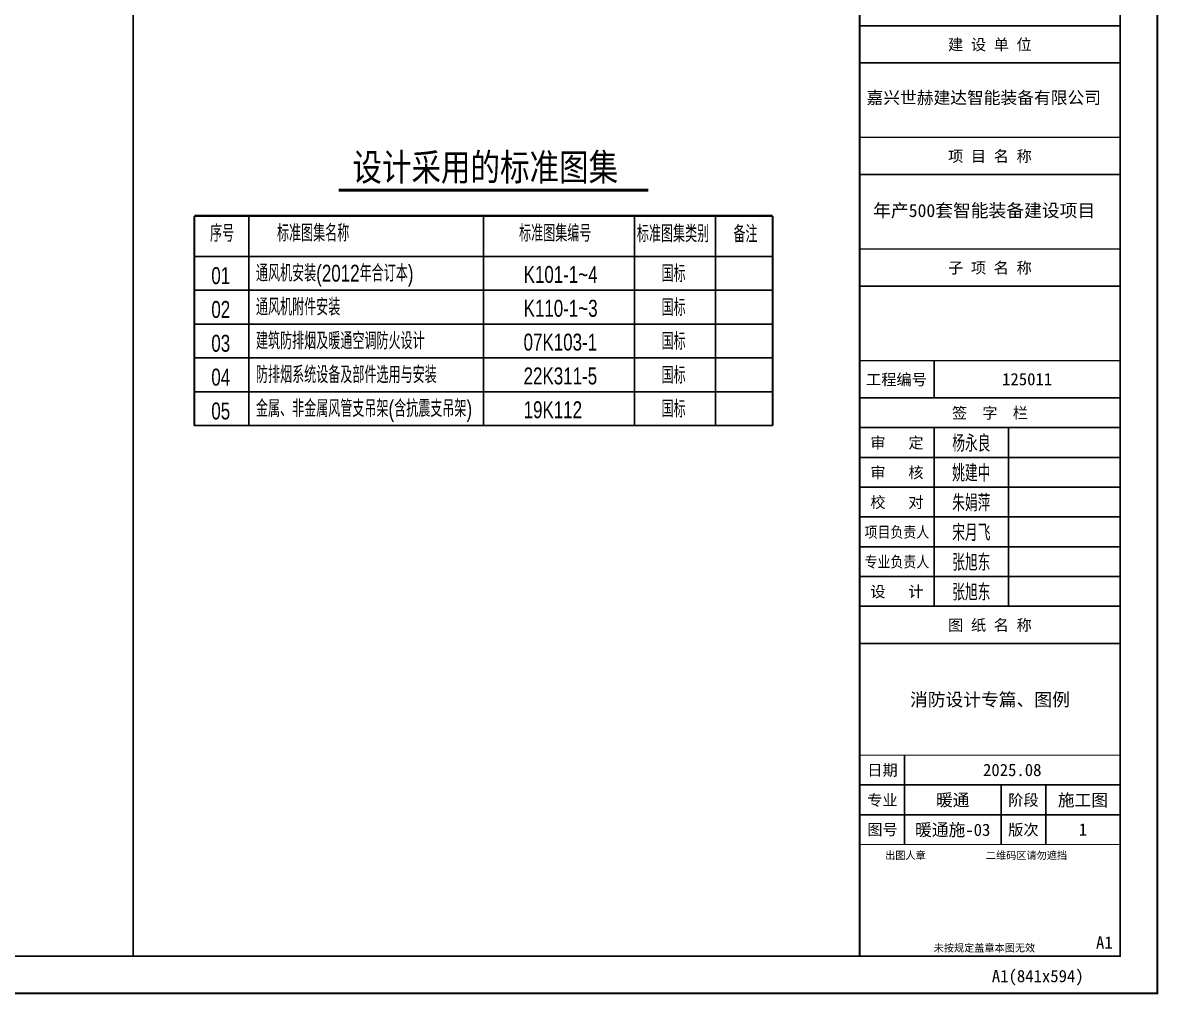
# Model space of a CAD drawing. Extents: x -976302 to -776254, y 5665 to 231437.
# Drawn here: x -809826 to -776254, y 5665 to 34381 of the extents above; entities that cross this region are included whole.
import ezdxf
from ezdxf.enums import TextEntityAlignment as Align

# ---------------------------------------------------------------- set-up
doc = ezdxf.new("R2010")
doc.units = 0
doc.header["$LTSCALE"] = 1000
doc.header["$MEASUREMENT"] = 0
for name, color, linetype in [('0-cxFrame', 155, 'Continuous'), ('qianming', 155, 'Continuous'), ('暖通', 7, 'Continuous')]:
    doc.layers.add(name, color=color, linetype=linetype)
doc.layers.add('0-cxText', color=131, linetype='Continuous', lineweight=25)
doc.styles.add('-黑体', font='simhei.ttf', dxfattribs={"width": 0.8})
doc.styles.add('BZHZ', font='bzxw', dxfattribs={"width": 0.8, "bigfont": 'bzhz'})
doc.styles.add('cx_biaoti', font='')
doc.styles.add('cx_tuming', font='simhei.ttf')
doc.styles.add('cx_tuqian1', font='')
doc.styles.add('文字仿宋', font='fsdb_e.shx', dxfattribs={"width": 0.7, "bigfont": 'fsdb.shx'})
doc.styles.add('黑体', font='simhei.ttf', dxfattribs={"height": 12})
doc.styles.get('cx_biaoti').set_extended_font_data('SimSun')
doc.styles.get('cx_tuqian1').set_extended_font_data('SimSun')

# ---------------------------------------------------------------- blocks, each defined once
blk = doc.blocks.new('zjcx_lan_qianzi(Dragon)')
for p, q in [((-7000, 4800), (0, 4800)), ((-5000, 4800), (-5000, 0)), ((-3000, 4800), (-3000, 0)), ((-7000, 4000), (0, 4000)), ((-7000, 3200), (0, 3200)), ((-7000, 2400), (0, 2400)), ((-7000, 1600), (0, 1600)), ((-7000, 800), (0, 800))]:
    blk.add_line(p, q)
at = {"const_width": 30}
blk.add_lwpolyline([(-7000, 5600), (0, 5600)], dxfattribs=at)
blk.add_lwpolyline([(-7000, 5600), (0, 5600), (0, 0), (-7000, 0)], close=True, dxfattribs=at)
at = {"style": 'cx_biaoti'}
for s, p in [('签  字  栏', (-3500, 5200)), ('审   定', (-6000, 4400)), ('审   核', (-6000, 3600)), ('校   对', (-6000, 2800)), ('设   计', (-6000, 400))]:
    blk.add_text(s, height=300, dxfattribs=at).set_placement(p, align=Align.MIDDLE)
at = {"style": 'cx_biaoti', "width": 0.85}
for s, p in [('项目负责人', (-6000, 2000)), ('专业负责人', (-6000, 1200))]:
    blk.add_text(s, height=300, dxfattribs=at).set_placement(p, align=Align.MIDDLE)
blk = doc.blocks.new('T-签字(Dragon)')
at = {"layer": '0-cxFrame'}
blk.add_blockref('zjcx_lan_qianzi(Dragon)', (0, 0), dxfattribs=at)
at = {"layer": 'qianming', "style": 'BZHZ', "width": 0.8}
for s, p in [('杨永良', (-4000, 4400)), ('姚建中', (-4000, 3600)), ('朱娟萍', (-4000, 2800)), ('宋月飞', (-4000, 2000)), ('张旭东', (-4000, 1200)), ('张旭东', (-4000, 400))]:
    blk.add_text(s, height=450, dxfattribs=at).set_placement(p, align=Align.MIDDLE)
blk = doc.blocks.new('zjcx_lan_tuming(Dragon)')
for p, q in [((-7000, 8400), (0, 8400)), ((-5800, 3000), (-5800, 5400)), ((-7000, 4600), (0, 4600)), ((-3200, 3000), (-3200, 4600)), ((-2000, 3000), (-2000, 4600)), ((-7000, 3800), (0, 3800))]:
    blk.add_line(p, q)
at = {"const_width": 30}
for points in [[(-7000, 9400), (0, 9400)], [(-7000, 5400), (0, 5400)], [(-7000, 3000), (0, 3000)], [(-7000, 0), (0, 0)]]:
    blk.add_lwpolyline(points, dxfattribs=at)
blk.add_lwpolyline([(-7000, 9400), (0, 9400), (0, 0), (-7000, 0)], close=True)
at = {"style": 'cx_biaoti'}
for s, p in [('图 纸 名 称', (-3500, 8900)), ('日期', (-6388, 5000)), ('专业', (-6388, 4200)), ('阶段', (-2600, 4200)), ('图号', (-6388, 3400)), ('版次', (-2600, 3400))]:
    blk.add_text(s, height=300, dxfattribs=at).set_placement(p, align=Align.MIDDLE)
for s, p in [('出图人章', (-6316, 2607)), ('二维码区请勿遮挡', (-3609, 2607)), ('未按规定盖章本图无效', (-5013, 120))]:
    blk.add_text(s, height=200, dxfattribs=at).set_placement(p)
blk = doc.blocks.new('T-图签(Dragon)')
blk.add_blockref('zjcx_lan_tuming(Dragon)', (0, 0))
at = {"color": 3, "style": 'cx_biaoti'}
for s, p in [('2025.08', (-2900, 5000)), ('暖通', (-4500, 4200)), ('施工图', (-1000, 4200))]:
    blk.add_text(s, height=330, dxfattribs=at).set_placement(p, align=Align.MIDDLE)
blk = doc.blocks.new('zjcx_lan_xiangmu(Dragon)')
for p, q in [((-7000, 9000), (0, 9000)), ((-7000, 6000), (0, 6000)), ((-7000, 3000), (0, 3000)), ((-5000, 1000), (-5000, 0))]:
    blk.add_line(p, q)
at = {"const_width": 30}
for points in [[(-7000, 10000), (0, 10000)], [(-7000, 7000), (0, 7000)], [(-7000, 7000), (0, 7000)], [(-7000, 4000), (0, 4000)], [(-7000, 4000), (0, 4000)], [(-7000, 1000), (0, 1000)], [(-7000, 0), (0, 0)]]:
    blk.add_lwpolyline(points, dxfattribs=at)
blk.add_lwpolyline([(-7000, 10000), (0, 10000), (0, 0), (-7000, 0)], close=True)
at = {"style": 'cx_biaoti'}
for s, p in [('建 设 单 位', (-3500, 9500)), ('项 目 名 称', (-3500, 6500)), ('子 项 名 称', (-3500, 3500)), ('工程编号', (-6013, 500))]:
    blk.add_text(s, height=300, dxfattribs=at).set_placement(p, align=Align.MIDDLE)
blk = doc.blocks.new('T-项目(Dragon)')
blk.add_blockref('zjcx_lan_xiangmu(Dragon)', (0, 0))
at = {"color": 3, "style": 'cx_tuming'}
for s, height, p in [('嘉兴世赫建达智能装备有限公司', 330, (-6816, 7901)), ('年产500套智能装备建设项目 ', 350, (-6638, 4859))]:
    blk.add_text(s, height=height, dxfattribs=at).set_placement(p)
blk = doc.blocks.new('zjcx_T1(Dragon)')
at = {"layer": '0-cxFrame', "const_width": 50}
blk.add_lwpolyline([(-7000, 0), (0, 0), (0, 57400), (-7000, 57400)], close=True, dxfattribs=at)
at = {"layer": '0-cxFrame'}
for name, p in [('T-项目(Dragon)', (0, 15000)), ('T-签字(Dragon)', (0, 9400)), ('T-图签(Dragon)', (0, 0))]:
    blk.add_blockref(name, p, dxfattribs=at)
blk = doc.blocks.new('TK22.A1 L(Dragon)')
at = {"layer": '0-cxFrame', "color": 7, "const_width": 0.5}
blk.add_lwpolyline([(0, 0), (-841, 0), (-841, 594), (0, 594)], close=True, dxfattribs=at)
at = {"layer": '0-cxFrame', "const_width": 0.5}
for points in [[(-80, 10), (-821, 10), (-821, 584), (-80, 584)], [(-10, 10), (-80, 10), (-80, 584), (-10, 584)]]:
    blk.add_lwpolyline(points, close=True, dxfattribs=at)
at = {"layer": '0-cxFrame', "xscale": 0.01, "yscale": 0.01, "zscale": 0.01}
blk.add_blockref('zjcx_T1(Dragon)', (-10, 10), dxfattribs=at)
at = {"style": '黑体', "flags": 4}
blk.add_attdef('图幅', text='', height=3.3, dxfattribs=at).set_placement((-40, 3), align=Align.RIGHT)
at = {"layer": '0-cxFrame', "style": '黑体'}
blk.add_text('(841x594)', height=3.3, dxfattribs=at).set_placement((-40, 3))
at = {"layer": '0-cxText', "flags": 4}
for tag, height, style, p in [('建设单位', 3.5, 'cx_tuming', (-45, 240)), ('项目名称', 3.5, 'cx_tuming', (-45, 210)), ('子项名称', 3.5, 'cx_tuming', (-45, 180)), ('工程编号', 3.3, 'cx_tuqian1', (-35, 165)), ('图名1', 3.5, 'cx_tuming', (-45, 87)), ('图名2', 3.5, 'cx_tuming', (-45, 79)), ('图名3', 3.5, 'cx_tuming', (-45, 71)), ('出图日期', 3.3, 'cx_tuqian1', (-39, 60)), ('专业', 3.3, 'cx_tuqian1', (-55, 52)), ('图号', 3.3, 'cx_tuqian1', (-55, 44)), ('版次', 3.3, 'cx_tuqian1', (-20, 44))]:
    blk.add_attdef(tag, text='', height=height, dxfattribs=dict(at, style=style)).set_placement(p, align=Align.MIDDLE)
at = {"layer": 'Defpoints', "color": 6, "flags": 4}
for tag, height, style, p in [('tufu', 3.3, '黑体', (-12, 12)), ('dwfname', 4, 'cx_tuqian1', (-80, 3))]:
    blk.add_attdef(tag, text='', height=height, dxfattribs=dict(at, style=style)).set_placement(p, align=Align.RIGHT)

msp = doc.modelspace()

# ---------------------------------------------------------------- linework, layer by layer
at = {"layer": '暖通', "color": 7}
for p, q in [((-806563, 69932.5), (-806563, 6792.5)), ((-803137.6, 28672.6), (-803137.6, 22472.6)), ((-796205.2, 28672.6), (-796205.2, 22472.6)), ((-791741.8, 28672.6), (-791741.8, 22472.6)), ((-789345.5, 28672.6), (-789345.5, 22472.6)), ((-804753.6, 27472.6), (-787656.9, 27472.6)), ((-804753.6, 26472.6), (-787656.9, 26472.6)), ((-804753.6, 25472.6), (-787656.9, 25472.6)), ((-804753.6, 24472.6), (-787656.9, 24472.6)), ((-804753.6, 23472.6), (-787656.9, 23472.6)), ((-804753.6, 22472.6), (-787656.9, 22472.6))]:
    msp.add_line(p, q, dxfattribs=at)
for points, const_width in [([(-800487.8, 29431.9), (-791326.1, 29431.9)], 80), ([(-804753.6, 28672.6), (-787656.9, 28672.6)], 60), ([(-804753.6, 28672.6), (-804753.6, 22472.6)], 60), ([(-787656.9, 28672.6), (-787656.9, 22472.6)], 60)]:
    msp.add_lwpolyline(points, dxfattribs=dict(at, const_width=const_width))

# ---------------------------------------------------------------- block references
at = {"layer": '0-cxFrame'}
ref = msp.add_blockref('TK22.A1 L(Dragon)', (-776281.3, 5692.5), dxfattribs=dict(at, xscale=110, yscale=110, zscale=110))
ref.add_attrib('图名2', '消防设计专篇、图例', dxfattribs={"layer": '0-cxText', "height": 385, "style": 'cx_tuming'}).set_placement((-781231.3, 14382.5), align=Align.MIDDLE)
ref.add_attrib('工程编号', '125011', dxfattribs={"layer": '0-cxText', "height": 363, "style": 'cx_tuqian1'}).set_placement((-780131.3, 23842.5), align=Align.MIDDLE)
ref.add_attrib('图号', '暖通施-03', dxfattribs={"layer": '0-cxText', "height": 363, "style": 'cx_tuqian1'}).set_placement((-782331.3, 10532.5), align=Align.MIDDLE)
ref.add_attrib('版次', '1', dxfattribs={"layer": '0-cxText', "height": 363, "style": 'cx_tuqian1'}).set_placement((-778481.3, 10532.5), align=Align.MIDDLE)
ref.add_attrib('图幅', 'A1', dxfattribs={"layer": '0', "height": 363, "style": '黑体'}).set_placement((-780681.3, 6022.5), align=Align.RIGHT)
ref.add_attrib('tufu', 'A1', dxfattribs={"layer": 'Defpoints', "color": 6, "height": 363, "style": '黑体'}).set_placement((-777601.3, 7012.5), align=Align.RIGHT)

# ---------------------------------------------------------------- texts
at = {"layer": '暖通', "color": 7, "style": '-黑体', "width": 0.8}
msp.add_text('设计采用的标准图集', height=800, dxfattribs=at).set_placement((-800079.7, 29710.7))
at = {"layer": '暖通', "color": 7, "style": '文字仿宋', "width": 0.75}
for s, p in [('序号', (-804287.5, 27905.4)), ('标准图集名称', (-802308.8, 27913.4)), ('标准图集编号', (-795151.5, 27905.4, -79.1)), ('标准图集类别', (-791667.9, 27894)), ('备注', (-788815.1, 27885.1)), ('通风机安装(2012年合订本)', (-802930.1, 26727.5)), ('K101-1~4', (-795018, 26690.6, -79.1)), ('国标', (-790940.1, 26712.7)), ('01', (-804250.2, 26655.7)), ('通风机附件安装', (-802930.1, 25727.5)), ('K110-1~3', (-795018, 25690.6, -79.1)), ('国标', (-790940.1, 25712.7)), ('02', (-804250.2, 25655.7)), ('建筑防排烟及暖通空调防火设计', (-802930.1, 24727.5)), ('07K103-1', (-795018, 24690.6, -79.1)), ('国标', (-790940.1, 24712.7)), ('03', (-804250.2, 24655.7)), ('防排烟系统设备及部件选用与安装', (-802930.1, 23727.5)), ('22K311-5', (-795018, 23690.6, -79.1)), ('国标', (-790940.1, 23712.7)), ('04', (-804250.2, 23655.7)), ('金属、非金属风管支吊架(含抗震支吊架)', (-802930.1, 22727.5)), ('19K112', (-795018, 22690.6, -79.1)), ('国标', (-790940.1, 22712.7)), ('05', (-804250.2, 22655.7))]:
    msp.add_text(s, height=500, rotation=360, dxfattribs=at).set_placement(p)

doc.saveas('drawing.dxf')
